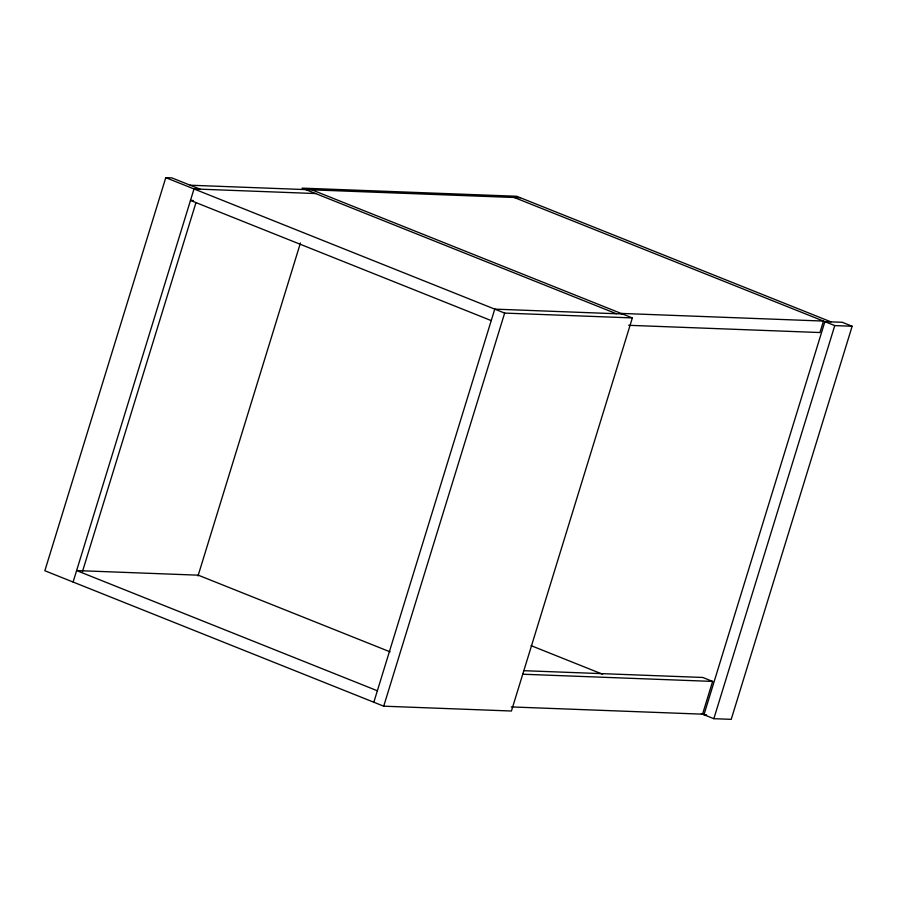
<?xml version="1.0" encoding="UTF-8"?>
<svg xmlns="http://www.w3.org/2000/svg" width="897" height="897" viewBox="0 0 897 897"><rect width="100%" height="100%" fill="white"/><g stroke="black" fill="none" stroke-linecap="round" stroke-linejoin="round"><path stroke-width="1.35" d="M200.098 189.177L171.865 177.886L165.777 177.662L44.85 570.75L383.714 706.186L511.425 711.018L632.351 317.919L311.842 189.828M73.094 582.041L194.021 188.942L315.643 193.55M82.457 571.568L195.995 202.543M198.002 575.952L300.428 243.02M373.836 702.228L494.763 309.129L622.473 313.972M383.714 706.186L504.652 313.087L632.351 317.919M524.05 670.698L702.743 677.459L712.622 681.417L702.542 714.169L511.29 706.926M713.844 718.688L834.771 325.589L852.15 326.25L731.223 719.338L713.844 718.688L701.364 713.698M190.22 185.219L520.35 197.732M193.292 200.513L190.489 200.412L491.242 320.599M621.06 313.412L823.48 321.07L819.948 332.54L628.696 325.297M522.772 674.219L712.622 681.417M706.634 714.831L703.954 714.73L824.892 321.642L842.272 322.292L852.15 326.25M830.97 321.866L516.672 196.264L302.087 188.135L616.396 313.737M514.261 197.497L834.771 325.589M165.777 177.662L504.652 313.087M531.102 645.649L602.582 674.219M390.094 651.85L198.237 575.179L76.615 570.57L377.357 690.768"/></g></svg>
